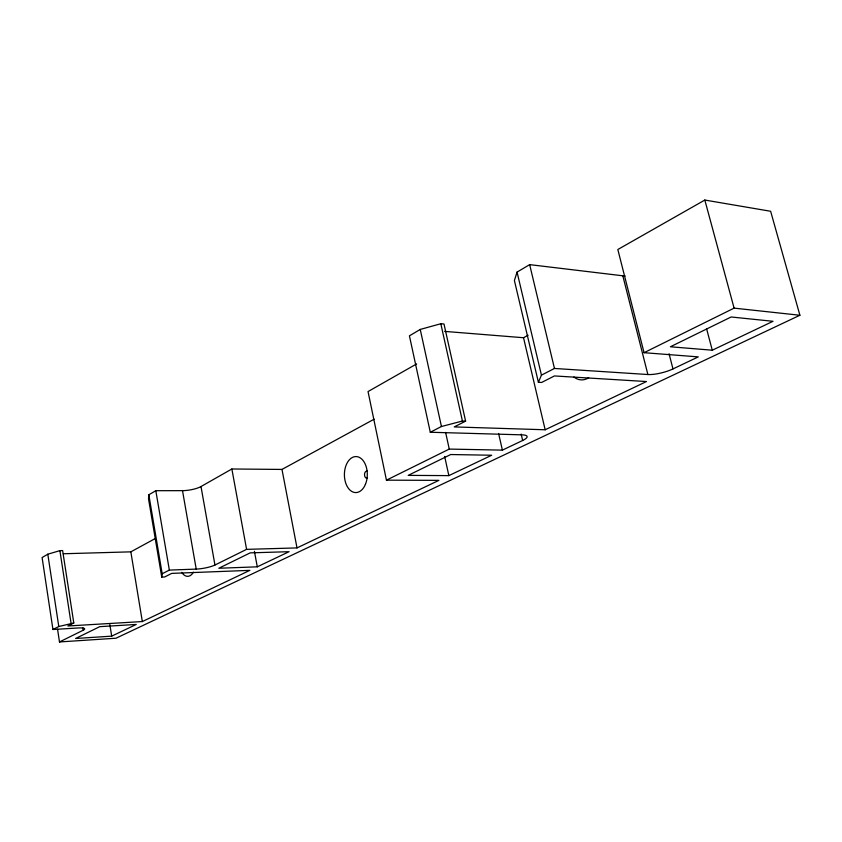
<?xml version="1.0" encoding="UTF-8"?>
<svg xmlns="http://www.w3.org/2000/svg" width="842" height="842" viewBox="0 0 842 842"><rect width="100%" height="100%" fill="white"/><g stroke="black" fill="none" stroke-linecap="round" stroke-linejoin="round"><path stroke-width="1.26" d="M374.164 419.169L281.986 469.426L231.866 468.994L200.996 486.55A13.672 3.452 -10 0 1 182.504 490.654L155.812 490.697L148.823 494.801L148.529 498.832L161.759 577.096L164.653 576.981L171.757 573.381L249.853 570.36L142.33 621.554L67.865 625.985L73.801 622.985L62.634 550.563L59.898 550.647L47.805 554.204L42.1 557.562L52.941 629.5L78.327 627.964A12.398 2.21 -9.4 0 1 83.2 630.216L82.8 627.658M161.759 577.096L162.18 573.749L148.823 494.801M625.174 275.934A18.177 5.715 -15.4 0 1 622.806 275.797L529.66 264.63L517.062 272.092L514.399 280.502L538.396 382.279L541.627 382.457L554.446 375.942L646.477 381.542L545.163 429.767L454.248 426.926L465.605 421.137L443.997 324.002L440.819 323.738L420.242 329.433L409.423 335.842L430.294 432.251L522.208 434.851A16.472 3.957 -12.9 0 1 522.64 440.492L502.39 450.133L449.26 449.081L386.446 480.161L368.038 391.562L416.643 363.923M538.396 382.279L541.438 375.143L517.062 272.092M57.551 629.174L59.487 641.951L116.007 638.215L799.9 315.255L770.641 211.268L704.828 200.049L617.828 249.516L644.046 352.693L698.271 356.882L672.979 368.922A18.471 4.736 -14.5 0 1 647.877 374.522L554.457 368.459L541.438 375.143M63.329 553.762L130.836 551.847L154.833 538.764M444.618 331.39L523.524 337.726L528.102 335.232M430.294 432.251L441.44 426.515L462.416 421.032L465.605 421.137M52.941 629.5L58.782 626.522L73.801 622.985M162.18 573.749L169.347 570.087L196.218 569.097A13.84 2.842 -10.2 0 0 214.952 565.024L246.59 549.363L297.005 547.91L438.903 480.361L386.446 480.161M59.487 641.951L83.2 630.216M644.046 352.693L734.098 308.13L799.9 315.255M111.691 636.142L136.246 624.448L99.735 626.669L75.622 638.489L111.691 636.142L109.849 624.606M257.284 566.824L289.09 551.689L250.19 552.868L218.825 568.255L257.284 566.824L254.421 551.321M448.849 475.625L491.675 455.238L450.691 454.533L408.202 475.372L448.849 475.625L444.671 456.469M712.279 350.209L773.019 321.297L731.14 316.981L670.39 346.778L712.279 350.209L706.585 328.79M704.828 200.049L734.098 308.13M669.053 353.724L672.979 368.922M622.806 275.797L647.877 374.522M529.66 264.63L554.457 368.459M523.524 337.726L545.163 429.767M521.156 434.104L522.64 440.492M498.601 433.462L502.39 450.133M440.819 323.738L462.416 421.032M445.618 432.43L449.26 449.081M420.242 329.433L441.44 426.515M281.986 469.426L297.005 547.91M231.866 468.994L246.59 549.363M200.996 486.55L214.952 565.024M182.504 490.654L196.218 569.097M155.812 490.697L169.347 570.087M130.836 551.847L142.33 621.554M59.898 550.647L71.044 623.143M47.805 554.204L58.782 626.522M367.522 478.046A3.579 2.294 -89.6 0 1 364.523 474.73A3.579 2.294 -89.6 0 1 367.438 471.183M193.418 572.181A15.714 8.683 88.4 0 1 181.767 572.392M588.705 377.774A21.208 15.703 -84.2 0 1 573.96 377.027M365.407 484.403A18.008 11.451 -89.6 0 0 356.534 456.585A18.008 11.451 -89.6 0 0 345.609 482.729A18.008 11.451 -89.6 0 0 365.407 484.403"/></g></svg>
